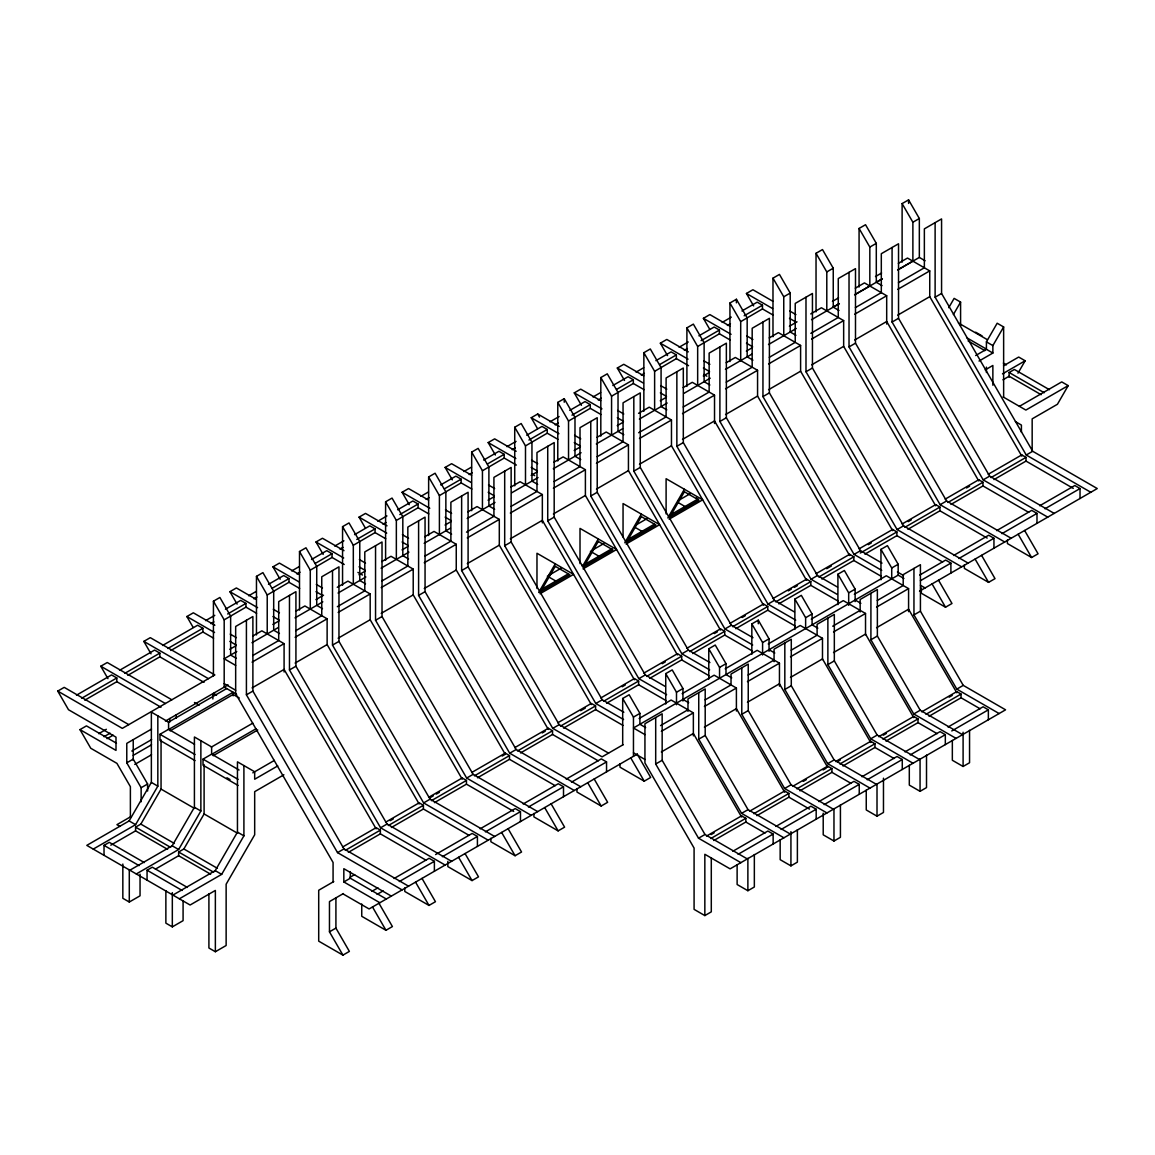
<?xml version="1.0" encoding="UTF-8"?>
<svg xmlns="http://www.w3.org/2000/svg" width="1155" height="1155" viewBox="0 0 1155 1155"><rect width="100%" height="100%" fill="white"/><g stroke="black" fill="none" stroke-linecap="round" stroke-linejoin="round"><path stroke-width="1.5" d="M693.361 735.894L693.361 712.866L671.127 700.031L639.105 718.511M719.551 678.101L719.551 667.417L708.78 648.778L715.234 645.039L726.004 663.677L726.004 674.376M736.399 711.047L736.399 688.019L714.165 675.184L682.157 693.664M762.589 655.029L762.589 642.555L751.833 623.917L758.286 620.192L769.042 638.831L769.042 651.305M779.452 686.186L779.452 663.172L757.204 650.323L725.196 668.803M822.49 659.563L822.49 638.311L800.256 625.476L768.234 643.956M855.133 601.611L855.133 589.137L844.363 570.498L837.909 574.223L837.909 604.614M865.528 634.716L865.528 613.464L843.294 600.629L811.286 619.109M891.718 578.698L891.718 568L880.962 549.376L887.415 545.636L898.171 564.275L898.171 574.973M908.581 611.645L908.581 588.617L886.333 575.768L854.325 594.262M208.911 893.912L208.911 948.01L215.364 951.734L215.364 890.433L190.113 905.015L86.798 845.373L129.129 820.931L151.363 782.411L151.363 712.144L168.587 722.077L168.587 729.541L233.151 692.264L233.151 695.815M93.266 849.098L135.583 824.67L157.831 786.151L157.831 715.869M167.605 849.358L135.583 830.864L135.583 827.139L140.838 824.107L161.05 789.096L161.05 739.72M129.851 870.22L172.167 845.792L194.415 807.273L194.415 736.991L211.625 746.939L211.625 754.388L256.208 728.646M136.304 873.945L178.635 849.517L200.869 810.998L200.869 740.716M210.643 874.205L178.635 855.725L178.635 852L183.876 848.968L204.103 813.943L204.103 764.581M172.889 895.082L215.22 870.639L237.454 832.12L237.454 761.838L254.678 771.785L254.678 779.235L277.734 765.924M179.343 898.807L221.673 874.364L243.907 835.845L243.907 765.577M538.706 592.486L555.266 563.813M582.625 566.123L598.304 538.966M612.035 548.654L582.163 565.892L583.694 566.759L598.304 541.45M624.797 542.778L641.343 514.119M641.343 516.603L626.732 541.912L655.968 525.034L640.592 516.169M667.835 517.931L684.395 489.258M684.395 491.756L669.785 517.065L699.006 500.187L683.63 491.323M948.746 307.692L954.131 298.38L960.585 302.105L960.585 325.522M953.409 314.521L960.585 302.105M975.657 355.538L986.413 349.315L986.413 341.866L997.169 323.227L1003.637 326.952L1003.637 397.233M979.036 361.039L992.867 353.04L992.867 345.59L1003.637 326.952M1017.974 373.209L1025.149 360.779L1018.696 357.054L1003.58 365.774M1019.417 406.343L1061.734 381.901L1068.202 385.626L1057.431 404.264L1032.166 418.861L1032.166 451.302M116.467 743.214L86.452 725.889L79.984 729.614L116.005 750.404L116.005 737.15L68.506 709.733L57.75 691.094L64.204 687.369L128.768 724.633M107.964 678.664L100.788 666.233L107.256 662.508L171.821 699.786M151.016 653.817L143.841 641.386L150.294 637.661L214.859 674.939L122.315 728.372L57.75 691.094M193.159 627.41L186.879 616.539L193.333 612.814L214.859 625.23M213.43 675.762L213.43 601.206L219.883 597.481L230.639 616.12L230.639 655.058L224.186 658.783L235.663 665.41M237.093 604.108L229.917 591.692L236.385 587.953L256.367 599.503M256.468 634.932L256.468 576.359L262.921 572.635L273.692 591.273L273.692 630.197L251.978 642.729M280.145 579.261L272.97 566.831L279.423 563.106L299.405 574.641M299.506 610.085L299.506 551.513L305.974 547.788L316.73 566.412L316.73 605.35L322.462 608.671M323.183 554.414L316.008 541.984L322.462 538.259L343.988 550.675M342.559 585.239L342.559 526.651L349.012 522.926L359.768 541.565L359.768 580.503L365.514 583.809M365.327 528.008L359.061 517.137L365.514 513.412L387.026 525.828M385.597 560.377L385.597 501.804L392.05 498.079L402.821 516.718L402.821 555.656L408.552 558.962M409.274 504.706L402.099 492.275L408.552 488.551L428.534 500.086M428.635 535.53L428.635 476.957L435.103 473.232L445.859 491.871L445.859 530.795L451.605 534.115M452.312 479.859L445.137 467.429L451.605 463.704L471.587 475.239M471.688 510.683L471.688 452.11L478.141 448.371L488.897 467.01L488.897 505.948L494.643 509.268M495.365 455.012L488.19 442.582L494.643 438.857L516.169 451.273M514.726 485.836L514.726 427.249L521.179 423.524L531.95 442.163L531.95 481.101L537.681 484.407M537.508 428.606L531.228 417.735L537.681 413.995L559.208 426.426M557.778 460.975L557.778 402.402L564.232 398.677L574.988 417.316L574.988 456.254L580.734 459.56M581.441 405.304L574.266 392.873L580.734 389.148L600.716 400.684M600.817 436.128L600.817 377.555L607.27 373.83L618.026 392.469L618.026 431.393L623.772 434.713M624.494 380.457L617.319 368.026L623.772 364.301L643.754 375.837M643.855 411.281L643.855 352.694L650.308 348.969L661.079 367.608L661.079 406.546L666.81 409.852M667.532 355.596L660.357 343.179L666.81 339.455L688.337 351.871M686.907 386.434L686.907 327.847L693.361 324.122L704.117 342.761L704.117 381.699L709.863 385.005M709.675 329.204L703.395 318.332L709.863 314.593L729.845 326.143M729.946 361.573L729.946 303L736.399 299.275L747.169 317.914L747.169 356.837L752.901 360.158M753.623 305.902L746.448 293.471L752.901 289.746L772.883 301.282M772.984 336.726L772.984 278.153L779.452 274.414L790.208 293.052L790.208 331.99L795.939 335.311M816.036 311.879L816.036 253.292L822.49 249.567L833.246 268.205L833.246 307.143L838.992 310.45M859.075 287.018L859.075 228.445L865.528 224.72L876.299 243.359L876.299 282.296L882.03 285.603M902.113 203.598L908.581 199.873L919.337 218.512L919.337 257.435L897.637 269.967L912.883 261.16L912.883 222.236L902.113 203.598L902.113 262.171M76.49 695.18L111.559 674.924L116.799 677.956L116.799 681.695L160.993 707.207M119.543 670.319L154.597 650.077L159.852 653.109L159.852 656.834L204.031 682.345M162.581 645.472L197.635 625.23L202.89 628.262L202.89 632.002L170.882 650.482M205.619 620.625L214.772 615.341M225.442 609.19L240.688 600.383L245.943 603.415L245.943 607.14L224.186 619.845L224.186 687.124L236.602 694.256M248.672 595.778L256.295 591.374M268.48 584.329L283.726 575.537L288.981 578.568L288.981 582.293L267.224 594.998L267.224 633.936M291.71 570.931L299.333 566.528M311.532 559.482L326.778 550.675L332.019 553.707L332.019 557.446L310.276 570.151L310.276 609.075L295.03 617.882M334.748 546.07L343.901 540.8M354.571 534.635L369.817 525.828L375.072 528.86L375.072 532.585L353.315 545.29L353.315 584.228M377.801 521.223L386.939 515.939M397.609 509.788L412.855 500.981L418.11 504.013L418.11 507.738L396.353 520.443L396.353 559.381M420.839 496.376L428.462 491.972M440.661 484.927L455.907 476.134L461.148 479.166L461.148 482.891L439.405 495.596L439.405 534.534M463.877 471.529L471.5 467.125M483.7 460.08L498.946 451.273L504.201 454.305L504.201 458.044L482.444 470.749L482.444 509.673M506.93 446.667L516.068 441.383M526.738 435.233L541.984 426.426L547.239 429.458L547.239 433.183L525.496 445.888L525.496 484.826M549.968 421.82L559.121 416.536M569.79 410.372L585.036 401.579L590.277 404.611L590.277 408.336L568.534 421.041L568.534 459.979M593.02 396.974L600.629 392.57M612.829 385.525L628.075 376.732L633.33 379.764L633.33 383.489L611.573 396.194L611.573 435.117M636.059 372.112L643.682 367.723M655.881 360.678L671.113 351.871L676.368 354.903L676.368 358.628L654.625 371.332L654.625 410.27M679.097 347.265L688.25 341.981M698.919 335.831L714.165 327.024L719.421 330.056L719.421 333.781M722.149 322.418L731.288 317.134M741.958 310.969L757.204 302.162L762.459 305.209L762.459 308.934L740.702 321.639L740.702 360.577M81.745 698.212L116.799 677.956M124.783 673.351L159.852 653.109M167.836 648.504L202.89 628.262M210.874 623.657L213.92 621.895M227.636 613.984L245.943 603.415M253.912 598.81L256.959 597.048M272.205 588.242L288.981 578.568M296.965 573.963L300.011 572.201M315.257 563.395L332.019 553.707M340.003 549.101L343.049 547.34M356.78 539.428L375.072 528.86M383.041 524.255L386.102 522.493M399.818 514.567L418.11 504.013M426.094 499.408L429.14 497.646M444.386 488.839L461.148 479.166M469.132 474.561L472.178 472.799M487.424 463.992L504.201 454.305M512.185 449.699L515.231 447.938M528.947 440.026L547.239 429.458M555.223 424.852L558.269 423.091M571.985 415.165L590.277 404.611M598.261 400.005L601.307 398.244M616.553 389.437L633.33 379.764M641.314 375.144L644.36 373.383M659.606 364.59L676.368 354.903M684.352 350.297L687.398 348.536M701.114 340.624L719.421 330.056M727.39 325.45L730.451 323.674M744.167 315.763L762.459 305.194M84.791 700.175L116.799 681.695M127.83 675.329L159.852 656.834M697.663 385.423L697.663 346.486L719.421 333.781L730.076 339.945M783.754 335.715L783.754 296.792L790.208 293.052M826.792 310.868L826.792 271.93L833.246 268.205M876.299 282.282L882.391 278.759L854.599 294.814L869.831 286.007L869.831 247.083L876.299 243.359M912.883 222.236L919.337 218.512M229.831 649.298L235.938 645.775M252.7 636.102L261.853 630.818L284.087 643.653L284.087 671.993M272.883 624.451L278.976 620.928M295.738 611.255L304.891 605.971L327.125 618.806L327.125 644.577L419.164 803.981M315.921 599.604L323.544 595.2M337.26 587.289L347.929 581.124L370.178 593.959L370.178 619.73L462.202 779.134L462.202 777.979L466.461 780.433L466.461 784.158L513.686 811.431M358.96 574.757L365.067 571.234M381.829 561.547L390.982 556.277L413.216 569.112L413.216 594.883L505.255 754.287L502.208 756.049M402.012 549.91L408.105 546.387M424.881 536.7L434.02 531.416L456.254 544.265L456.254 570.021L548.293 729.426L548.293 728.285L552.538 730.74L552.538 734.465L598.261 760.856M445.05 525.049L451.143 521.526M467.919 511.853L477.058 506.569L499.306 519.404L499.306 545.174L591.331 704.579M488.089 500.202L494.196 496.679M510.958 487.006L520.111 481.722L542.345 494.557L542.345 522.897M531.141 475.355L537.234 471.832M554.01 462.144L563.149 456.875L585.397 469.71L585.397 495.481L677.422 654.885L677.422 653.73L681.681 656.184L681.681 659.909L649.659 678.389M574.179 450.493L580.286 446.985M597.048 437.297L606.202 432.013L628.436 444.863L628.436 470.619L720.46 630.024L720.46 628.869L724.719 631.323L724.719 635.062L692.711 653.542M617.232 425.646L623.325 422.124M638.571 413.331L649.24 407.166L671.474 420.001L671.474 445.772L763.513 605.177L763.513 604.022L767.757 606.476L767.757 610.201L735.749 628.695M660.27 400.799L666.363 397.277M683.139 387.589L692.278 382.319L714.526 395.154L714.526 423.495M703.308 375.952L709.415 372.43M726.177 362.742L735.331 357.458L757.565 370.307L757.565 396.078L849.604 555.483L849.604 554.328L853.848 556.782L853.848 560.507L821.84 578.987M746.361 351.091L752.454 347.583M769.23 337.895L778.369 332.611L800.603 345.446L800.603 371.217L892.642 530.621L892.642 529.466L896.886 531.921L896.886 535.66L942.61 562.037M789.399 326.244L797.022 321.841M810.738 313.929L821.407 307.764L843.655 320.599L843.655 346.37L935.68 505.775L935.68 504.62L939.939 507.074L939.939 510.799L987.164 538.071M832.437 301.397L838.544 297.875M855.306 288.187L864.46 282.903L886.693 295.752L886.693 324.093M875.49 276.55L881.583 273.013M898.359 263.34L907.498 258.056L929.746 270.905L929.746 296.662L1021.771 456.066L1021.771 454.911L988.232 474.286M236.746 651.521L230.639 655.044L236.385 658.364M278.254 627.555L273.692 630.197L279.423 633.518M833.246 307.129L839.353 303.621L811.546 319.675M310.276 609.075L322.822 601.827M338.069 593.035L365.875 576.98M381.121 568.173L408.913 552.133M424.159 543.326L450.436 528.153M467.198 518.48L495.004 502.425M511.766 492.752L538.042 477.578M553.288 468.771L581.081 452.731M596.327 443.924L622.603 428.75M639.379 419.077L667.171 403.023M683.948 393.35L710.224 378.176M725.456 369.369L751.732 354.21M768.508 344.522L796.3 328.468M98.738 733.685L106.347 729.281M103.979 736.717L110.086 733.194M107.025 738.68L113.132 735.172M252.786 655.52L278.702 640.549L278.702 601.625L295.925 591.678L295.925 666.233L387.026 824.049L451.605 861.312M295.839 630.659L321.754 615.702L321.754 576.778L338.964 566.831L338.964 641.386L430.079 799.188L494.643 836.465M337.347 606.693L364.792 590.855L364.792 551.917L382.016 541.984L382.016 616.539L473.117 774.341L537.681 811.619M381.915 580.965L407.831 566.008L407.831 527.07L425.054 517.137L425.054 591.678L516.169 749.494L580.734 786.772M424.968 556.118L450.883 541.161L450.883 502.223L468.093 492.275L468.093 566.831L559.208 724.633L608.555 753.132M466.49 532.152L493.921 516.299L493.921 477.376L511.145 467.429L511.145 541.984L602.246 699.786L623.844 712.245M511.059 506.41L536.974 491.452L536.974 452.515L554.183 442.582L554.183 517.137L645.298 674.939L665.338 686.518M554.097 481.563L580.012 466.606L580.012 427.668L597.222 417.72L597.222 492.275L688.337 650.092L709.921 662.551M597.135 456.716L623.05 441.744L623.05 402.821L640.274 392.873L640.274 467.429L731.375 625.23L752.973 637.704M638.657 432.735L666.103 416.897L666.103 377.959L683.312 368.026L683.312 442.582L774.428 600.383L794.467 611.962M683.226 407.008L709.141 392.05L709.141 353.112L726.365 343.179L726.365 417.735L817.466 575.537L837.519 587.101M726.264 382.161L752.179 367.203L752.179 328.265L769.403 318.318L769.403 392.873L860.504 550.675L882.03 563.106M769.317 357.314L795.232 342.342L795.232 303.418L812.441 293.471L812.441 368.026L903.557 525.828L968.121 563.106M810.824 333.333L838.27 317.495L838.27 278.557L855.494 268.624L855.494 343.179L946.595 500.981L1011.159 538.259M855.393 307.605L881.308 292.634L881.308 253.71L898.532 243.777L898.532 318.318L989.647 476.134L1054.212 513.412M898.446 282.758L924.361 267.787L924.361 228.863L941.57 218.916L941.57 293.471L1032.686 451.273L1097.25 488.551L919.51 591.172M252.079 662.147L284.087 643.653M295.117 637.286L327.125 618.806M338.155 612.439L370.178 593.959M381.208 587.592L413.216 569.112M424.246 562.745L456.254 544.265M467.284 537.898L499.306 519.404M510.337 513.037L542.345 494.557M553.375 488.19L585.397 469.71M596.428 463.343L628.436 444.863M639.466 438.496L671.474 420.001M682.504 413.634L714.526 395.154M725.557 388.787L757.565 370.307M768.595 363.941L800.603 345.446M811.633 339.079L843.655 320.599M854.686 314.232L886.693 295.738M897.724 289.385L929.746 270.891M151.522 729.079L126.776 743.372L126.776 762.834L141.141 787.724L141.141 801.772M165.425 721.052L228.055 684.886M168.284 722.265L226.698 688.539M195.036 760.596L159.968 740.355L159.968 734.291L168.587 729.31L194.502 744.282M131.814 751.024L151.637 739.59M170.117 730.855L233.151 694.473L239.244 697.995M133.229 755.37L151.522 744.802M252.079 687.904L284.087 669.424L376.126 828.828L376.126 827.673L380.37 830.127L380.37 833.852L426.08 860.244M295.117 663.057L327.125 644.577M338.155 638.21L370.178 619.73M381.208 613.363L413.216 594.883M424.246 588.516L456.254 570.021M467.284 563.654L499.306 545.174M510.337 538.808L542.345 520.327L634.384 679.732L634.384 678.577L638.628 681.031L638.628 684.756L606.62 703.236M553.375 513.961L585.397 495.481M596.428 489.114L628.436 470.619M639.466 464.252L671.474 445.772M682.504 439.405L714.526 420.925L806.551 580.33L806.551 579.175L810.81 581.629L810.81 585.354L778.788 603.834M725.557 414.558L757.565 396.078M768.595 389.697L800.603 371.217M811.633 364.85L843.655 346.37M854.686 340.003L886.693 321.509L978.733 480.928L978.733 479.758L945.194 499.133M897.724 315.156L929.746 296.662M126.776 762.834L133.229 759.109L147.609 784L147.609 791.031M402.099 889.899L337.534 852.621L246.419 694.819L252.887 691.094L252.887 616.539L235.663 626.472L235.663 693.751L333.073 862.467L333.073 881.944M445.137 865.052L380.573 827.774L289.472 669.972L295.925 666.233M488.19 840.19L423.625 802.913L332.51 645.111L338.964 641.386M531.228 815.343L466.663 778.066L375.548 620.264L382.016 616.539M574.266 790.496L509.702 753.219L418.601 595.417L425.054 591.678M623.267 744.629L602.102 756.857L552.754 728.372L461.639 570.556L468.093 566.831M623.556 719.536L595.792 703.51L504.692 545.709L511.145 541.984M666.594 694.689L638.831 678.664L547.73 520.862L554.183 517.137M709.632 669.842L681.883 653.817L590.768 496.015L597.222 492.275M752.685 644.995L724.921 628.97L633.821 471.153L640.274 467.429M795.723 620.134L767.974 604.108L676.859 446.306L683.312 442.582M837.231 594.392L811.012 579.261L719.897 421.46L726.365 417.735M881.727 570.382L854.05 554.414L762.95 396.598L769.403 392.873M961.667 566.831L897.103 529.553L805.988 371.751L812.441 368.026M1004.706 541.984L940.141 504.706L849.026 346.904L855.494 343.179M1047.744 517.137L983.179 479.859L892.079 322.057L898.532 318.318M1090.796 492.275L1026.232 455.012L935.117 297.196L941.57 293.471M134.76 764.437L151.522 754.749M141.141 787.724L147.609 784M211.322 747.112L252.83 723.146M238.074 785.443L203.02 765.202L203.02 759.138L211.625 754.157L239.071 770.01M213.17 755.717L257.753 729.974M130.862 816.628L116.929 824.67L119.961 826.417M548.87 575.291L561.301 568.116M593.396 549.578L603.863 543.543M636.448 524.731L646.901 518.682M677.999 500.736L689.954 493.835M540.656 589.844L568.347 573.862M627.627 539.645L654.437 524.153M669.799 515.289L698.111 498.946M583.694 566.759L612.915 549.896L597.554 541.016M104.022 855.306L104.022 845.373L109.277 842.342L144.332 862.583M540.02 593.742L573.559 574.381L536.974 553.259L536.974 588.458M583.058 568.895L616.597 549.52L580.012 528.398L580.012 563.611M626.097 544.034L659.635 524.673L623.05 503.551L623.05 537.003M669.149 519.187L702.688 499.826L666.103 478.704L666.103 513.903M110.822 845.171L135.583 830.864M252.83 772.854L274.356 760.423M283.885 774.803L254.678 791.666L254.678 834.776L226.135 884.225L226.135 945.512L215.364 951.734M985.186 369.903L992.867 365.471L992.867 385.236M1002.482 373.873L1025.149 360.779M147.06 880.168L147.06 870.22L152.316 867.188L187.384 887.43M1009.138 377.165L1009.138 372.502L1014.393 369.47L1049.447 389.711M155.42 869.123L178.635 855.725M1002.944 379.807L1009.138 376.227L1041.16 394.707M122.834 864.041L122.834 898.301L129.288 902.026L140.044 895.818L140.044 874.176M1068.202 385.626L1025.871 410.068L1003.103 396.93M165.872 890.693L165.872 923.148L172.326 926.873L183.082 920.665L183.082 900.828M342.587 847.034L376.126 827.673M385.626 822.187L419.164 802.826L423.409 805.28L423.409 809.005L469.132 835.397M428.664 797.34L462.202 777.979M471.716 772.493L505.255 753.132L509.499 755.587L509.499 759.311L555.209 785.703M514.755 747.646L548.293 728.285M557.793 722.785L591.331 703.424L595.59 705.878L595.59 709.603L563.568 728.098M600.845 697.938L634.384 678.577M643.884 673.091L677.422 653.73M686.922 648.244L720.46 628.869M729.974 623.382L763.513 604.022M773.013 598.535L806.551 579.175M816.065 573.689L849.604 554.328M859.103 548.827L892.642 529.466M902.142 523.98L935.68 504.62M390.202 820.7L393.249 818.953M430.194 797.629L433.24 795.867M436.287 794.106L439.348 792.344M542.2 732.963L545.247 731.202M580.662 710.744L585.239 708.102M622.184 686.777L625.23 685.016M662.176 663.692L665.237 661.931M714.368 633.561L717.414 631.799M742.174 617.506L745.22 615.745M788.259 590.898L791.305 589.137M794.366 587.375L797.412 585.614M826.735 568.679L831.311 566.037M868.257 544.712L871.303 542.951M908.249 521.627L911.295 519.865M966.533 487.973L969.579 486.197M337.534 852.621L343.988 848.896L408.552 886.174M380.573 827.774L387.026 824.049M423.625 802.913L430.079 799.188M466.663 778.066L473.117 774.341M509.702 753.219L516.169 749.494M552.754 728.372L559.208 724.633M595.792 703.51L602.246 699.786M638.831 678.664L645.298 674.939M681.883 653.817L688.337 650.092M724.921 628.97L731.375 625.23M767.974 604.108L774.428 600.383M811.012 579.261L817.466 575.537M854.05 554.414L860.504 550.675M897.103 529.553L903.557 525.828M940.141 504.706L946.595 500.981M983.179 479.859L989.647 476.134M1026.232 455.012L1032.686 451.273M345.302 850.369L380.37 830.127M388.354 825.522L423.409 805.28M431.393 800.675L466.461 780.433M474.445 775.828L509.499 755.587M517.483 750.981L552.538 730.74M560.522 726.12L595.59 705.878M603.574 701.273L638.628 681.031M646.612 676.426L681.681 656.184M689.651 651.579L724.719 631.323M732.703 626.717L767.757 606.476M775.741 601.87L810.81 581.629M818.78 577.024L853.848 556.782M860.302 553.043L896.886 531.921M904.87 527.315L939.939 507.074M947.923 502.468L982.977 482.213L978.733 479.758M990.961 477.621L1026.015 457.366L1021.771 454.911M348.362 852.347L380.37 833.852M391.401 827.485L423.409 809.005M434.439 802.638L466.461 784.158M477.491 777.791L509.499 759.311M520.53 752.945L552.538 734.465M864.878 554.14L896.886 535.66M907.917 529.279L939.939 510.799M950.969 504.432L982.977 485.937L982.977 482.213M994.007 479.585L1026.015 461.09L1026.015 457.366M622.689 744.961L622.689 698.472L629.157 694.747L639.913 713.386L639.913 724.084M665.742 704.016L665.742 673.625L672.196 669.9L682.952 688.539L682.952 701.013M794.871 629.461L794.871 599.07L801.325 595.345L812.081 613.984L812.081 624.682M333.781 881.539L318.708 890.245L318.708 941.152L342.92 955.127L349.373 951.402L335.917 928.1L335.917 897.868M350.081 877.251L354.657 874.609M391.343 896.107L343.829 868.69L343.829 881.944L350.297 878.219L386.319 899.009M633.46 756.323L633.46 717.111L639.913 713.386M676.498 704.738L676.498 692.264L682.952 688.539M719.551 667.417L726.004 663.677M762.589 642.555L769.042 638.831M805.627 628.407L805.627 617.708L812.081 613.984M848.68 605.336L848.68 592.861L855.133 589.137M891.718 568L898.171 564.275M343.396 893.551L329.464 901.593L329.464 931.84L342.92 955.127M371.823 891.357L377.93 887.834M394.072 878.522L429.126 858.281L434.381 861.312L434.381 871.26M435.579 854.556L472.178 833.434L477.419 836.465L477.419 846.413M480.148 828.828L515.217 808.587L520.472 811.619L520.472 821.566M523.201 803.981L558.255 783.74L563.51 786.772L563.51 796.719M566.239 779.12L601.307 758.878L606.548 761.91L606.548 771.858M919.741 575.046L945.656 560.074L950.897 563.106L950.897 573.053M953.626 555.468L988.694 535.227L993.95 538.259L993.95 548.206M996.678 530.621L1031.733 510.366L1036.988 513.412L1036.988 523.359M1039.717 505.76L1074.785 485.519L1080.026 488.551L1080.026 498.498M660.544 725.6L687.976 709.762M705.113 699.872L731.028 684.915M748.151 675.025L774.067 660.054M791.189 650.178L817.105 635.207M832.712 626.198L860.157 610.36M877.28 600.47L903.196 585.513M377.079 894.389L383.171 890.866M399.312 881.554L434.381 861.312M442.365 856.707L477.419 836.465M485.403 831.86L520.472 811.619M528.441 807.013L563.51 786.772M571.494 782.152L606.548 761.91M920.42 580.705L950.897 563.106M958.881 558.5L993.95 538.259M1001.934 533.653L1036.988 513.398M1044.972 508.792L1080.026 488.551M661.353 731.346L693.361 712.866M704.391 706.499L736.399 688.019M747.429 681.652L779.452 663.172M790.482 656.805L822.49 638.311M833.52 631.944L865.528 613.464M876.558 607.097L908.581 588.617M329.464 931.84L335.917 928.1M637.329 754.085L369.095 908.956L342.92 893.826M661.339 751.963L693.361 733.483L741.582 817.004L741.582 815.849L745.827 818.303L745.827 822.028L713.819 840.508M704.391 727.116L736.399 708.636L784.62 792.157L784.62 791.002L788.879 793.456L788.879 797.181L756.857 815.661M747.429 702.254L779.437 683.774L827.673 767.295L827.673 766.14L831.918 768.595L831.918 772.334L799.91 790.814M790.468 677.408L822.49 658.928L870.711 742.448L870.711 741.293L874.956 743.748L874.956 747.473L842.948 765.967M833.52 652.561L865.528 634.081L913.749 717.602L913.749 716.447L918.008 718.901L918.008 722.626L885.986 741.106M876.558 627.714L908.581 609.219L956.802 692.755L956.802 691.6L961.047 694.054L961.047 697.779L929.039 716.259M740.86 862.655L698.53 838.212L655.694 764.018L662.162 760.293L662.162 713.804L644.938 723.737L644.938 762.95L694.083 848.073L694.083 909.36L704.839 915.583L711.292 911.858L711.292 857.761M783.899 837.794L741.582 813.365L698.746 739.171L705.2 735.432L705.2 688.943L687.976 698.89L687.976 711.365M826.951 812.947L784.62 788.519L741.784 714.31L748.238 710.585L748.238 664.096L731.028 674.044L731.028 684.727M869.989 788.1L827.673 763.657L784.823 689.463L791.291 685.738L791.291 639.249L774.067 649.182L774.067 661.671M913.042 763.253L870.711 738.81L827.875 664.616L834.329 660.891L834.329 614.402L817.105 624.335L817.105 635.033M956.08 738.392L913.749 713.963L870.913 639.769L877.367 636.03L877.367 589.541L860.157 599.488L860.157 611.962M999.118 713.545L956.802 689.116L913.952 614.908L920.42 611.183L920.42 564.694L903.196 574.641L903.196 585.325M361.746 904.019L361.746 916.305L385.958 930.28L392.411 926.555L378.956 903.253M404.784 887.95L404.784 891.458L428.996 905.433L435.449 901.708L422.008 878.406M447.837 861.356L447.837 866.597L472.048 880.586L478.502 876.847L465.046 853.559M490.875 838.256L490.875 841.75L515.087 855.725L521.54 852L508.099 828.698M533.913 813.394L533.913 816.903L558.125 830.878L564.593 827.153L551.137 803.851M576.966 788.547L576.966 792.041L601.178 806.031L607.631 802.306L594.175 779.004M620.004 763.7L620.004 767.194L644.216 781.17L650.669 777.445L637.228 754.157M921.315 587.996L921.315 593.237L945.526 607.212L951.98 603.488L938.524 580.2M964.353 564.882L964.353 568.39L988.565 582.365L995.018 578.641L981.577 555.338M1007.391 540.035L1007.391 543.543L1031.603 557.519L1038.071 553.794L1024.615 530.491M698.53 838.212L704.998 834.488L747.314 858.93M741.582 813.365L748.036 809.641L790.367 834.069M784.62 788.519L791.074 784.779L833.405 809.222M827.673 763.657L834.127 759.932L876.443 784.375M870.711 738.81L877.165 735.085L919.496 759.514M913.749 713.963L920.203 710.238L962.534 734.667M956.802 689.116L963.256 685.377L1005.572 709.82L730.104 868.863L704.839 854.281L704.839 915.583M706.514 836.09L741.582 815.849M749.566 811.243L784.62 791.002M792.604 786.396L827.673 766.14M835.643 761.535L870.711 741.293M878.695 736.688L913.749 716.447M921.733 711.841L956.802 691.6M711.09 834.617L714.137 832.856M803.274 781.386L806.32 779.625M823.096 769.952L826.143 768.191M837.173 761.824L840.219 760.062M883.272 735.201L886.318 733.454M949.179 697.158L952.225 695.397M710.773 838.544L745.827 818.303M753.811 813.698L788.879 793.456M796.849 788.851L831.918 768.595M839.902 763.989L874.956 743.748M882.94 739.142L918.008 718.901M925.992 714.295L961.047 694.054M732.833 851.278L767.887 831.037L773.143 834.069L773.143 844.016M775.871 826.431L810.94 806.19L816.181 809.222L816.181 819.169M818.924 801.584L853.978 781.343L859.233 784.375L859.233 794.322M861.962 776.738L897.031 756.482L902.272 759.514L902.272 769.461M905 751.876L940.069 731.635L945.324 734.667L945.324 744.614M948.053 727.029L983.107 706.788L988.362 709.82L988.362 719.767M738.088 854.31L773.143 834.069M781.126 829.463L816.181 809.222M824.165 804.616L859.233 784.375M867.217 779.769L902.272 759.514M910.256 754.908L945.324 734.667M951.778 730.942L988.362 709.82M737.121 864.676L737.121 884.513L747.877 890.722L754.345 886.997L754.345 854.541M780.159 839.829L780.159 859.667L790.93 865.875L797.383 862.15L797.383 829.694M823.212 813.178L823.212 834.82L833.968 841.028L840.421 837.303L840.421 804.847M866.25 790.135L866.25 809.958L877.006 816.181L883.474 812.441L883.474 778.196M909.303 765.274L909.303 785.111L920.059 791.319L926.512 787.595L926.512 755.139M952.341 740.427L952.341 760.264L963.097 766.472L969.55 762.748L969.55 730.292M919.337 257.435L925.083 260.756M975.657 332.207L982.111 335.932M958.433 322.996L987.409 339.714M986.413 341.866L992.867 345.59M966.591 337.65L986.413 349.099M986.413 349.315L992.867 353.04M968.121 340.97L984.883 350.644M1003.363 363.103L1006.409 364.865M1009.138 372.502L1044.207 392.743M1015.404 421.604L1021.41 425.069L1021.41 432.273M789.803 311.042L795.939 314.593M746.448 293.471L772.58 308.558M789.486 318.332L795.636 321.87M762.459 308.919L773.128 315.084M1026.015 461.09L1073.255 488.377M746.751 335.903L752.901 339.455M703.395 318.332L731.072 334.3M746.448 343.179L752.598 346.731M982.977 485.937L1028.686 512.344M703.713 360.75L709.863 364.301M660.357 343.179L688.034 359.147M703.395 368.026L709.545 371.578M676.368 358.628L688.553 365.673M703.799 374.465L706.846 376.227M660.66 385.597L666.81 389.148M617.319 368.026L643.451 383.114M660.357 392.873L666.507 396.425M633.33 383.489L643.999 389.639M617.622 410.458L623.772 413.995M897.406 571.985L903.557 575.537M920.463 585.296L925.083 587.953M903.917 578.467L898.171 575.147L633.46 727.982L644.938 734.609M574.266 392.873L601.943 408.856M617.319 417.735L623.469 421.286M590.277 408.336L600.947 414.501M853.848 560.507L881.279 576.345M574.584 435.305L580.734 438.857M855.133 600.008L860.865 603.314M531.228 417.735L558.904 433.702M574.266 442.582L580.416 446.133M678.014 502.483L685.579 506.843M547.239 433.183L557.908 439.348M810.81 585.354L838.227 601.192M961.047 697.779L980.162 708.809M531.531 460.152L537.681 463.704M812.095 624.855L817.827 628.161M488.19 442.582L515.852 458.549M531.228 467.429L537.378 470.98M634.976 527.33L642.541 531.69M504.201 458.044L516.386 465.075M531.618 473.868L534.678 475.629M767.757 610.201L795.189 626.039M918.008 722.626L937.124 733.67M488.493 484.999L494.643 488.551M769.042 649.702L774.788 653.023M445.137 467.429L471.269 482.516M488.19 492.275L494.34 495.827M590.407 551.31L599.488 556.551M461.148 482.891L471.818 489.041M724.719 635.062L752.15 650.886M874.956 747.473L894.086 758.517M445.455 509.86L451.605 513.412M726.004 674.563L731.736 677.87M402.099 492.275L429.776 508.258M445.137 517.137L451.287 520.688M547.369 576.157L556.45 581.398M418.11 507.738L428.779 513.903M681.681 659.909L709.098 675.747M831.918 772.334L851.033 783.364M402.402 534.707L408.552 538.259M682.952 699.41L688.698 702.716M359.061 517.137L386.723 533.105M402.099 541.984L408.249 545.535M375.072 532.585L385.727 538.75M638.628 684.756L666.06 700.594M788.879 797.181L809.467 809.063M359.364 559.554L365.514 563.106M639.913 724.257L645.659 727.578M316.008 541.984L343.685 557.966M359.061 566.831L365.197 570.382M332.019 557.446L344.219 564.477M357.92 572.404L362.497 575.031M595.59 709.603L623.021 725.441M633.46 752.843L644.938 759.47M745.827 822.028L764.957 833.073M316.311 584.416L322.462 587.953M272.97 566.831L299.102 581.918M316.008 591.692L322.158 595.229M288.981 582.293L299.65 588.444M273.273 609.263L279.423 612.814M229.917 591.692L257.594 607.66M272.97 616.539L279.12 620.091M245.943 607.14L256.598 613.305M230.235 634.109L236.385 637.661M186.879 616.539L214.556 632.507M229.917 641.386L236.068 644.938M202.89 632.002L213.559 638.152M224.186 683.63L235.663 690.257M143.841 641.386L208.405 678.664M213.458 693.318L216.548 695.108M194.473 702.5L199.108 705.185M100.788 666.233L165.353 703.51M159.968 734.291L195.036 754.533M203.02 759.138L238.074 779.38M226.958 777.777L230.018 779.538M343.829 881.944L379.865 902.734M151.363 782.411L157.831 786.151M194.415 807.273L200.869 810.998M237.454 832.12L243.907 835.845M161.05 789.096L194.589 808.457M204.103 813.943L237.641 833.304M140.838 824.107L174.376 843.468M183.876 848.968L217.414 868.329M129.129 820.931L135.583 824.67M172.167 845.792L178.635 849.517M215.22 870.639L221.673 874.364M135.583 827.139L170.651 847.38M178.635 852L213.689 872.242M104.022 845.373L139.091 865.615M147.06 870.22L182.129 890.462M859.075 228.445L869.831 247.083M1018.161 534.216L1031.603 557.519M816.036 253.292L826.792 271.93M975.109 559.078L988.565 582.365M772.984 278.153L783.754 296.792M932.071 583.925L945.526 607.212M920.42 611.183L963.256 685.377M729.946 303L740.702 321.639M877.367 636.03L920.203 710.238M837.909 574.223L848.68 592.861M686.907 327.847L697.663 346.486M834.329 660.891L877.165 735.085M794.871 599.07L805.627 617.708M643.855 352.694L654.625 371.332M696.465 497.848L698.255 500.938M791.291 685.738L834.127 759.932M600.817 377.555L611.573 396.194M748.238 710.585L791.074 784.779M557.778 402.402L568.534 421.041M537.681 413.995L539.472 417.114M705.2 735.432L748.036 809.641M665.742 673.625L676.498 692.264M514.726 427.249L525.496 445.888M662.162 760.293L704.998 834.488M622.689 698.472L633.46 717.111M471.688 452.11L482.444 470.749M630.76 757.882L644.216 781.17M428.635 476.957L439.405 495.596M587.722 782.729L601.178 806.031M385.597 501.804L396.353 520.443M544.684 807.576L558.125 830.878M342.559 526.651L353.315 545.29M501.631 832.437L515.087 855.725M299.506 551.513L310.276 570.151M458.593 857.284L472.048 880.586M256.468 576.359L267.224 594.998M415.555 882.131L428.996 905.433M213.43 601.206L224.186 619.845M252.887 691.094L343.988 848.896M372.502 906.978L385.958 930.28M79.984 729.614L90.754 748.252L116.929 763.368L130.385 786.671L130.385 816.903M986.413 367.131L986.413 372.516M963.097 732.212L963.097 766.472M935.117 222.641L935.117 297.196M920.059 758.878L920.059 791.319M913.952 568.419L913.952 614.908M908.581 199.873L908.581 203.424M892.079 247.502L892.079 322.057M880.962 549.376L880.962 579.767M877.006 783.725L877.006 816.181M870.913 593.28L870.913 639.769M849.026 272.349L849.026 346.904M833.968 808.572L833.968 841.028M827.875 618.127L827.875 664.616M805.988 297.196L805.988 371.751M790.93 831.629L790.93 865.875M784.823 642.974L784.823 689.463M762.95 322.057L762.95 396.598M758.286 620.192L758.286 623.772M751.833 623.917L751.833 654.322M747.877 858.281L747.877 890.722M741.784 667.821L741.784 714.31M736.399 299.275L736.399 302.827M719.897 346.904L719.897 421.46M708.78 648.778L708.78 679.169M698.746 692.682L698.746 739.171M676.859 371.751L676.859 446.306M655.694 717.529L655.694 764.018M633.821 396.598L633.821 471.153M590.768 421.46L590.768 496.015M564.232 398.677L564.232 402.229M547.73 446.306L547.73 520.862M505.255 753.132L505.255 754.287M504.692 471.153L504.692 545.709M461.639 496.015L461.639 570.556M418.601 520.862L418.601 595.417M375.548 545.709L375.548 620.264M350.297 871.592L350.297 878.219M332.51 570.556L332.51 645.111M289.472 595.417L289.472 669.972M246.419 620.264L246.419 694.819M212.867 693.664L212.867 698.977M176.267 714.786L176.267 718.323M172.326 892.627L172.326 926.873M169.814 718.511L169.814 722.048M133.229 739.633L133.229 760.337M129.288 869.571L129.288 902.026M555.266 566.311L540.641 591.62L569.877 574.742L555.266 566.311"/></g></svg>
